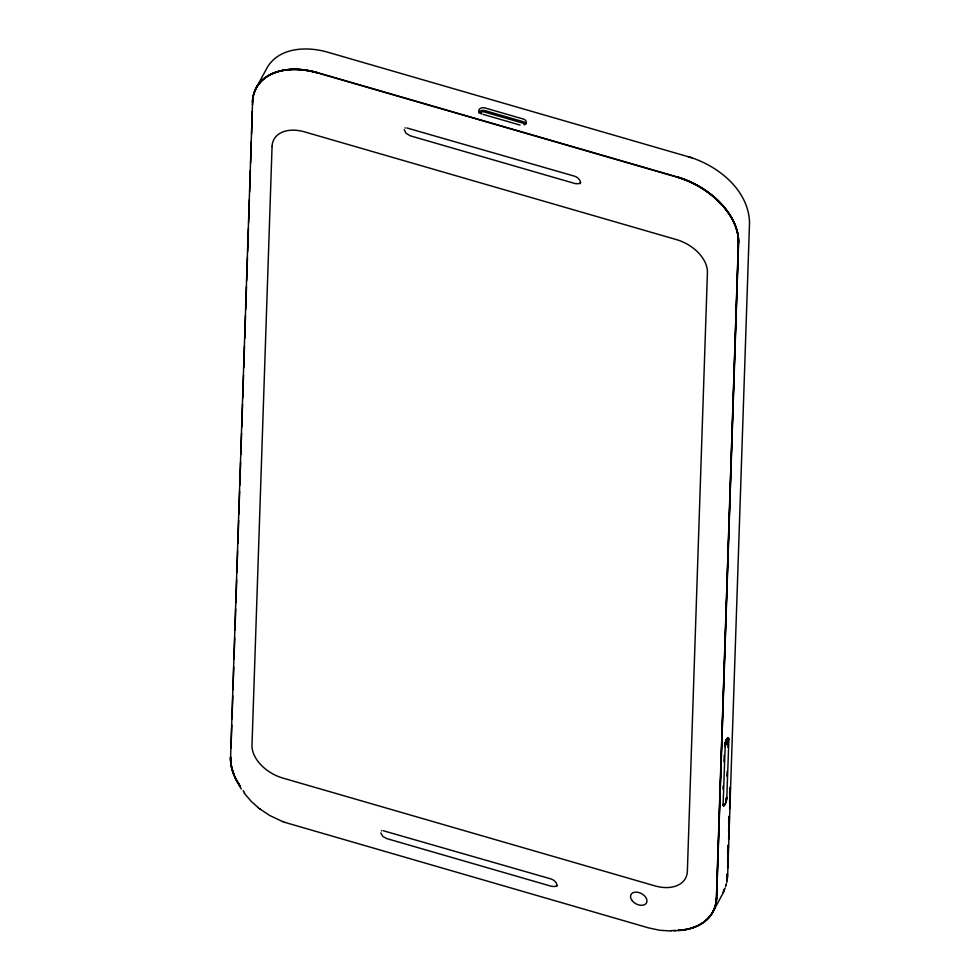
<?xml version="1.0" encoding="UTF-8"?>
<svg xmlns="http://www.w3.org/2000/svg" width="980" height="980" viewBox="0 0 980 980"><rect width="100%" height="100%" fill="white"/><g stroke="black" fill="none" stroke-linecap="round" stroke-linejoin="round"><path stroke-width="1.47" d="M231.023 747.912L231.795 725.004M232.003 718.891L232.762 695.984M232.971 689.871L233.742 666.964M234 659.32L234.71 637.943M234.967 630.299L235.678 608.923M235.886 602.81L236.658 579.903M236.915 572.259L237.626 550.883M237.883 543.239L238.655 520.331M238.863 514.218L239.622 491.311M239.831 485.198L240.602 462.291M240.86 454.647L241.57 433.27M241.778 427.158L242.538 404.25M242.746 398.137L243.518 375.23M243.775 367.586L244.486 346.21M244.743 338.566L245.514 315.658M245.723 309.545L246.482 286.638M246.691 280.525L247.462 257.618M247.658 251.517L248.43 228.597M248.638 222.497L249.398 199.577M249.655 191.945L250.378 170.557M250.635 162.925L251.346 141.537M251.603 133.905L252.375 110.997M252.571 104.885L252.681 101.822A67.73 44.7 28.4 0 1 253.306 96.383M722.995 789.059L723.216 785.789M723.914 761.681L724.245 755.372M726.903 776.136L727.172 771.346M727.87 747.238L728.14 742.448M726.915 874.442L726.707 879.305M727.626 853.2L727.883 845.617M728.642 822.857L728.851 816.781M729.61 794.033L729.818 787.957M727.197 873.915L726.989 878.778A67.081 44.272 28.4 0 1 726.78 880.579M727.65 860.256L728.164 845.091M728.618 831.432L729.132 816.267M729.586 802.608L730.1 787.442M727.442 874.258L727.234 879.146A67.485 44.541 28.4 0 1 726.719 882.723M727.65 868.194L728.41 845.434M728.606 839.37L729.377 816.61M729.622 809.027L730.345 787.785M727.577 877.639L749.541 222.387C748.426 190.255 718.867 166.404 690.239 157.278M726.217 743.93C727.368 746.797 728.152 737.83 726.462 743.342M726.278 743.502L726.327 744.641L727.307 742.399M726.352 743.857L726.633 742.326M580.319 183.677C581.74 181.815 578.065 176.755 574.182 176.069L406.908 127.976M556.763 886.447C558.012 883.421 554.104 879.734 550.625 878.827L383.278 830.734M256.135 88.004L267.062 67.792C279.141 46.869 307.781 46.17 328.435 52.418L691.917 157.792M713.048 911.633L723.975 891.42M580.43 182.77L578.2 183.787L574.966 183.53L410.216 135.804L405.99 133.243L404.274 129.715M556.873 885.54L554.643 886.545L551.422 886.3L386.659 838.562L382.776 836.344L380.779 832.914M671.067 930.988L659.724 930.289L648.638 927.901L284.653 822.318M483.116 114.378L520.062 125.085M252.424 102.006A67.877 44.798 28.4 0 1 317.385 72.851L676.702 177.049A67.877 44.798 28.4 0 1 738.491 242.82M687.752 156.518L689.663 157.106M259.933 808.978L269.819 815.544L282.669 821.583M282.485 821.522L284.886 822.392M244.069 793.016L251.248 801.383L258.304 807.692M258.083 807.532L260.117 809.113M240.235 787.234L241.325 789.023M481.695 113.962A4.569 3.259 1.9 0 1 480.457 113.435M479.943 113.08A4.569 3.259 1.9 0 1 479.563 109.037A4.569 3.259 1.9 0 1 484.953 107.935L523.332 119.046A4.569 3.259 1.9 0 1 526.236 121.79A4.569 3.259 1.9 0 1 524.19 124.84A2.597 1.85 1.9 0 0 522.536 123.015L484.169 111.892A2.597 1.85 1.9 0 0 480.69 113.19M676.825 176.731A67.877 44.798 28.4 0 1 738.602 242.599L716.649 897.852A67.877 44.798 28.4 0 1 678.356 930.326M716.515 897.815A67.73 44.7 28.4 0 1 703.505 922.18M701.95 923.234A67.73 44.7 28.4 0 1 698.63 925.132M696.866 925.978A67.73 44.7 28.4 0 1 691.182 928.072M689.161 928.624A67.73 44.7 28.4 0 1 687.09 929.101M684.959 929.493A67.73 44.7 28.4 0 1 678.307 930.228M726.315 884.462A67.485 44.541 28.4 0 1 725.825 886.165M725.225 887.819A67.485 44.541 28.4 0 1 722.897 892.523M253.71 94.631A67.73 44.7 28.4 0 1 317.508 72.728M726.927 797.389A5.341 1.25 -73.8 0 1 724.894 804.654A5.341 1.25 -73.8 0 1 723.117 804.445L725.163 746.429A5.01 1.176 -73.8 0 1 727.074 739.618A5.01 1.176 -73.8 0 1 728.74 739.814M725.053 746.65A5.341 1.25 -73.8 0 1 727.087 739.386A5.341 1.25 -73.8 0 1 728.863 739.594L726.805 797.61A5.01 1.176 -73.8 0 1 724.906 804.421A5.01 1.176 -73.8 0 1 723.228 804.225M240.382 786.524A67.877 44.798 28.4 0 1 230.839 762.746M230.655 760.823A67.877 44.798 28.4 0 1 230.582 757.038M240.492 786.499A67.73 44.7 28.4 0 1 234.918 776.613M234.073 774.617A67.73 44.7 28.4 0 1 233.326 772.62M232.664 770.635A67.73 44.7 28.4 0 1 230.974 762.771M230.79 760.848A67.73 44.7 28.4 0 1 230.717 757.075M240.37 786.72A67.73 44.7 28.4 0 1 230.594 757.295L252.546 101.785A67.877 44.798 28.4 0 1 317.508 72.63L676.825 176.829A67.73 44.7 28.4 0 1 738.467 242.562L716.527 898.072A67.877 44.798 28.4 0 1 671.227 930.571M252.558 102.043A67.73 44.7 28.4 0 1 317.385 72.949M676.702 177.049A67.73 44.7 28.4 0 1 738.357 242.783L716.392 898.035A67.73 44.7 28.4 0 1 678.185 930.449M675.882 930.535A67.73 44.7 28.4 0 1 673.554 930.535M727.552 737.842A5.341 1.25 -73.8 0 1 728.238 738.871M724.686 744.384A5.341 1.25 -73.8 0 1 725.31 741.983A5.01 1.176 -73.8 0 0 724.673 744.996M725.58 741.211A5.341 1.25 -73.8 0 1 726.462 739.202M726.168 798.541A5.341 1.25 -73.8 0 1 725.861 800.084A5.01 1.176 -73.8 0 0 726.143 798.014M727.687 738.124A5.01 1.176 -73.8 0 1 728.115 739.128M725.629 741.321A5.01 1.176 -73.8 0 1 726.45 739.435M478.767 112.859A4.569 3.259 1.9 0 1 484.867 110.593L523.234 121.716A4.569 3.259 1.9 0 1 526.015 123.958M405.205 128.135A6.787 4.484 28.4 0 1 405.157 127.743M381.649 830.893A6.787 4.484 28.4 0 1 381.6 830.513M244.608 792.514A67.877 44.798 28.4 0 1 243.089 790.615M240.259 786.744A67.877 44.798 28.4 0 1 230.459 757.258M726.082 884.07A67.081 44.272 28.4 0 1 725.592 885.761M724.318 889.019A67.081 44.272 28.4 0 1 723.546 890.575M272.06 146.449L251.995 745.155A33.933 22.393 28.4 0 0 282.877 778.083L654.873 885.859A33.933 22.393 28.4 0 0 687.36 871.281L707.425 272.575A33.933 22.393 28.4 0 0 676.531 239.635L304.535 131.871A33.933 22.393 28.4 0 0 272.06 146.449M631.831 900.204A8.808 5.819 28.4 0 0 646.065 903.548A8.808 5.819 28.4 0 0 638.384 892.4A8.808 5.819 28.4 0 0 631.831 900.204"/></g></svg>
